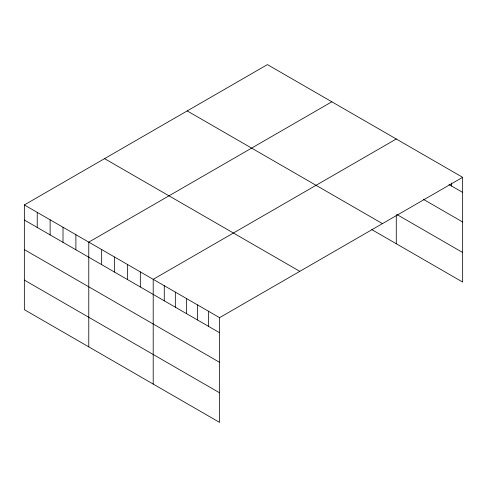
<?xml version="1.0" encoding="UTF-8"?>
<svg xmlns="http://www.w3.org/2000/svg" width="487" height="487" viewBox="0 0 487 487"><rect width="100%" height="100%" fill="white"/><g stroke="black" fill="none" stroke-linecap="round" stroke-linejoin="round"><path stroke-width="0.73" d="M462.65 177.323L219.582 317.652L219.582 422.393L24.35 309.677L24.35 204.936L267.418 64.607L462.65 177.323L462.65 282.064L371.788 229.602M331.842 101.801L88.78 242.13L88.78 346.878M396.272 138.996L153.204 279.331L153.204 384.073M448.984 184.518L462.65 192.408M423.605 199.451L462.65 221.993M396.923 214.53L462.65 252.479M187.203 110.914L382.441 223.63M104.559 158.628L299.797 271.344M24.35 204.936L219.582 317.652M24.35 220.021L219.582 332.737M24.35 249.612L219.582 362.328M24.35 280.092L219.582 392.808M451.589 183.002L451.589 186.022M396.272 214.895L396.272 243.737M208.521 311.266L208.521 326.351M197.46 304.88L197.46 319.965M186.393 298.494L186.393 313.579M175.332 292.103L175.332 307.187M164.265 285.717L164.265 300.802M140.317 271.892L140.317 286.977M127.436 264.453L127.436 279.538M114.548 257.014L114.548 272.099M101.661 249.575L101.661 264.66M75.893 234.691L75.893 249.782M63.006 227.252L63.006 242.343M50.118 219.814L50.118 234.898M37.237 212.375L37.237 227.459"/></g></svg>
